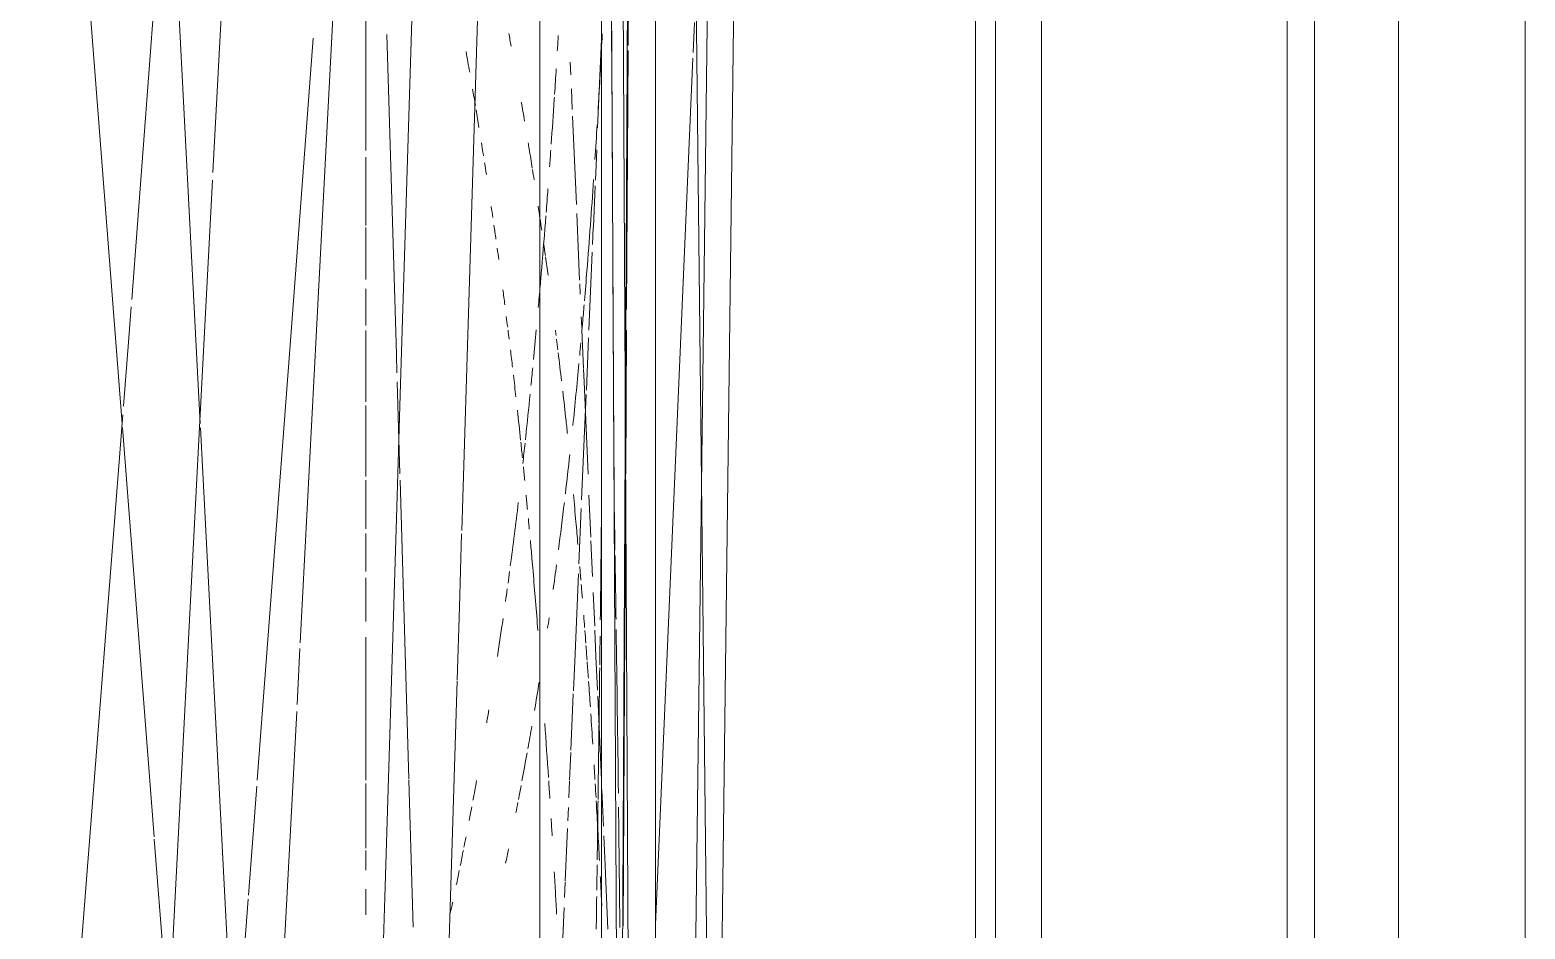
# Model space of a CAD drawing. Header units: inches. Extents: x -2349 to 1043, y -456 to 2193.
# Drawn here: x 992.51 to 998.95, y 346.28 to 350.16 of the extents above; entities that cross this region are included whole.
import ezdxf

# ---------------------------------------------------------------- set-up
doc = ezdxf.new("R2010")
doc.units = ezdxf.units.IN
doc.header["$MEASUREMENT"] = 0
for name, color, linetype, lineweight in [('5033_00_7th-9th Floors_Updated_dwg', 8, 'Continuous', 9), ('A-Shell', 7, 'Continuous', 9), ('A-WALL', 113, 'Continuous', 13), ('I-FURN', 30, 'Continuous', 9)]:
    doc.layers.add(name, color=color, linetype=linetype, lineweight=lineweight)

# ---------------------------------------------------------------- blocks, each defined once
blk = doc.blocks.new('5033_00_7th-9th Floors_Updated_dwg-8585573-7TH FLOOR POWER _ SIGNAL')
at = {"layer": 'A-Shell'}
for p, q in [((993.9543, 169.6228), (993.9543, 170.3531)), ((993.9543, 170.3531), (993.9543, 169.6228)), ((993.9543, 169.3), (993.9543, 169.5945)), ((993.9543, 169.5945), (993.9543, 169.3)), ((993.9543, 169.0661), (993.9543, 169.291)), ((993.9543, 169.291), (993.9543, 169.0661)), ((993.9543, 168.8681), (993.9543, 169.0259)), ((993.9543, 169.0259), (993.9543, 168.8681)), ((993.9543, 168.5387), (993.9543, 168.8457)), ((993.9543, 168.8457), (993.9543, 168.5387)), ((993.9543, 168.217), (993.9543, 168.5225)), ((993.9543, 168.5225), (993.9543, 168.217)), ((993.9543, 167.9903), (993.9543, 168.2009)), ((993.9543, 168.2009), (993.9543, 167.9903)), ((993.9543, 167.8071), (993.9543, 167.9704)), ((993.9543, 167.9704), (993.9543, 167.8071)), ((993.9543, 167.5915), (993.9543, 167.7791)), ((993.9543, 167.7791), (993.9543, 167.5915)), ((993.9543, 166.9062), (993.9543, 167.5242)), ((993.9543, 167.5242), (993.9543, 166.9062)), ((993.9543, 166.6133), (993.9543, 166.8925)), ((993.9543, 166.8925), (993.9543, 166.6133)), ((993.9543, 166.5192), (993.9543, 166.6038)), ((993.9543, 166.6038), (993.9543, 166.5192)), ((993.9543, 166.3265), (993.9543, 166.4361)), ((993.9543, 166.4361), (993.9543, 166.3265))]:
    blk.add_line(p, q, dxfattribs=at)
blk = doc.blocks.new('Walls 1 - Walls 1-7438491-7TH FLOOR POWER _ SIGNAL')
at = {"layer": 'A-WALL', "lineweight": 9}
for p, q in [((996.8682, 298.7759), (996.8682, 435.4699)), ((998.4077, 435.4573), (998.4077, 298.7888)), ((998.046, 435.2491), (998.046, 298.7759)), ((997.9288, 435.1857), (997.9288, 298.7759)), ((998.9543, 434.4744), (998.9543, 299.7716)), ((996.5843, 401.0965), (996.5843, 334.6334)), ((996.6695, 401.0965), (996.6695, 334.6334))]:
    blk.add_line(p, q, dxfattribs=at)
blk = doc.blocks.new('Curtains_and_Valance_14992 - Curtains_and_Valance_14992-7816730-7TH FLOOR POWER _ SIGNAL')
at = {"layer": 'I-FURN'}
for p, q in [((-2.4487, -24), (-2.0505, -29.1519)), ((0.017, -24), (0.017, -43.2831)), ((0.0426, -43.2764), (0.1471, -24)), ((0.25, -24.4402), (0.25, -43.2322)), ((-0.25, -41.7644), (-0.25, -25.7834)), ((-1.7819, -27.8455), (-1.8188, -27.1357)), ((0.4232, -27.1726), (0.4419, -28.8839)), ((-0.8682, -28.8519), (-0.9089, -27.4735)), ((-0.1161, -27.6466), (-0.1185, -27.5925)), ((-0.1097, -27.7958), (-0.1135, -27.7077)), ((-1.7139, -29.1508), (-1.7819, -27.8455)), ((-0.0918, -28.2068), (-0.1084, -27.8248)), ((-0.0777, -28.5322), (-0.0902, -28.2454)), ((-0.0751, -28.5934), (-0.077, -28.5488)), ((-0.0688, -28.7367), (-0.0708, -28.6914)), ((-0.0612, -28.9138), (-0.0684, -28.748)), ((-0.8659, -28.9317), (-0.8682, -28.8519)), ((0.4419, -28.8839), (0.4898, -33.2628)), ((-0.0587, -28.9706), (-0.061, -28.9168)), ((-0.853, -29.3678), (-0.8647, -28.9706)), ((-0.0414, -29.37), (-0.0587, -28.9706)), ((-2.0493, -29.1679), (-1.9128, -30.9339)), ((-1.6119, -31.1106), (-1.713, -29.1689)), ((-0.8142, -30.6844), (-0.8522, -29.3953)), ((-0.0296, -29.641), (-0.0374, -29.4605)), ((-0.0222, -29.8106), (-0.0289, -29.6577)), ((-0.0129, -30.025), (-0.0192, -29.88)), ((-0.0073, -30.1557), (-0.0122, -30.0425)), ((-0.001, -30.3009), (-0.0073, -30.1557)), ((0.0159, -30.69), (0.0002, -30.327)), ((-0.7953, -31.3239), (-0.814, -30.69)), ((0.0245, -30.8881), (0.0177, -30.7301)), ((-1.9121, -30.9433), (-1.8499, -31.7483)), ((0.0318, -31.0569), (0.0263, -30.9302)), ((0.0438, -31.3316), (0.032, -31.0596)), ((-1.5773, -31.7755), (-1.6119, -31.1106))]:
    blk.add_line(p, q, dxfattribs=at)
for points in [[(-0.3729, -27.5232), (-0.3764, -27.5048), (-0.3799, -27.4864), (-0.3834, -27.4681)], [(-0.5677, -27.5464), (-0.5624, -27.576), (-0.5571, -27.6057), (-0.552, -27.6354)], [(-0.5393, -27.7085), (-0.5353, -27.7322), (-0.5313, -27.7559), (-0.5273, -27.7795)], [(-0.3153, -27.8461), (-0.3199, -27.8189), (-0.3246, -27.7917), (-0.3293, -27.7645)], [(-0.5243, -27.7975), (-0.5201, -27.823), (-0.5159, -27.8486), (-0.5118, -27.8741)], [(-0.4875, -28.0268), (-0.4849, -28.0434), (-0.4824, -28.0599), (-0.4798, -28.0764)], [(-0.274, -28.1001), (-0.2764, -28.0849), (-0.2788, -28.0698), (-0.2812, -28.0547)], [(-0.4589, -28.2152), (-0.4566, -28.231), (-0.4543, -28.2467), (-0.452, -28.2625)], [(-0.2414, -28.3164), (-0.2464, -28.2819), (-0.2515, -28.2474), (-0.2567, -28.2128)], [(-0.4472, -28.296), (-0.4443, -28.3159), (-0.4415, -28.3357), (-0.4387, -28.3556)], [(-0.4331, -28.3949), (-0.4309, -28.411), (-0.4287, -28.4272), (-0.4264, -28.4433)], [(-0.2255, -28.4267), (-0.228, -28.4094), (-0.2304, -28.3921), (-0.2329, -28.3748)], [(-0.2138, -28.5108), (-0.2174, -28.4846), (-0.2211, -28.4583), (-0.2248, -28.4321)], [(-0.4088, -28.574), (-0.406, -28.5956), (-0.4032, -28.6172), (-0.4004, -28.6388)], [(-0.394, -28.6889), (-0.392, -28.7043), (-0.3901, -28.7197), (-0.3881, -28.7351)], [(-0.3865, -28.748), (-0.3849, -28.761), (-0.3833, -28.774), (-0.3817, -28.787)], [(-0.1795, -28.7715), (-0.1805, -28.7637), (-0.1815, -28.7558), (-0.1825, -28.748)], [(-0.1719, -28.8324), (-0.1738, -28.8173), (-0.1756, -28.8021), (-0.1776, -28.787)], [(-0.3762, -28.8329), (-0.3731, -28.858), (-0.3701, -28.8831), (-0.3672, -28.9082)], [(-0.1557, -28.9671), (-0.1604, -28.9266), (-0.1653, -28.8861), (-0.1703, -28.8456)], [(-0.3632, -28.9426), (-0.3596, -28.9736), (-0.3561, -29.0046), (-0.3526, -29.0356)], [(-0.1364, -29.1374), (-0.141, -29.0955), (-0.1456, -29.0536), (-0.1505, -29.0117)], [(-0.3461, -29.0939), (-0.3414, -29.1368), (-0.3368, -29.1796), (-0.3324, -29.2225)], [(-0.3314, -29.2318), (-0.329, -29.2542), (-0.3267, -29.2765), (-0.3245, -29.2989)], [(-0.3205, -29.3383), (-0.3185, -29.358), (-0.3165, -29.3777), (-0.3146, -29.3974)], [(-0.3085, -29.46), (-0.3066, -29.4805), (-0.3046, -29.5011), (-0.3027, -29.5217)], [(-0.2903, -29.6561), (-0.288, -29.6817), (-0.2858, -29.7073), (-0.2835, -29.7328)], [(-0.2835, -29.7332), (-0.2819, -29.7512), (-0.2804, -29.7692), (-0.2788, -29.7872)], [(-0.2787, -29.7886), (-0.2714, -29.8739), (-0.2644, -29.9591), (-0.2577, -30.0442)], [(-0.0723, -29.8273), (-0.0739, -29.8074), (-0.0756, -29.7875), (-0.0772, -29.7676)], [(-0.066, -29.9048), (-0.0676, -29.8849), (-0.0692, -29.8651), (-0.0708, -29.8452)], [(-0.0562, -30.0312), (-0.0575, -30.0135), (-0.0589, -29.9958), (-0.0603, -29.9782)], [(-0.0511, -30.0988), (-0.0525, -30.0806), (-0.0538, -30.0624), (-0.0552, -30.0442)], [(-0.0458, -30.1711), (-0.0473, -30.1502), (-0.0488, -30.1294), (-0.0504, -30.1085)], [(-0.0402, -30.2488), (-0.0419, -30.2257), (-0.0435, -30.2026), (-0.0452, -30.1795)], [(-0.0316, -30.3737), (-0.0341, -30.3372), (-0.0366, -30.3008), (-0.0391, -30.2643)], [(-0.0211, -30.534), (-0.0239, -30.4905), (-0.0267, -30.4471), (-0.0296, -30.4035)], [(-0.228, -30.4443), (-0.2226, -30.5223), (-0.2173, -30.6002), (-0.2122, -30.6781)], [(-0.0117, -30.6862), (-0.0129, -30.6653), (-0.0142, -30.6443), (-0.0155, -30.6234)], [(-0.2112, -30.6924), (-0.2096, -30.7176), (-0.208, -30.7429), (-0.2063, -30.7682)], [(-0.007, -30.7642), (-0.0082, -30.7444), (-0.0094, -30.7247), (-0.0105, -30.7049)], [(0.008, -31.0361), (0.0035, -30.9506), (-0.0012, -30.8649), (-0.0062, -30.7792)], [(-0.2009, -30.8551), (-0.1993, -30.8799), (-0.1978, -30.9046), (-0.1963, -30.9294)]]:
    blk.add_open_spline(points, degree=3, dxfattribs=at)
for points, knots in [([(-0.501, -27.9408), (-0.4989, -27.9543), (-0.496, -27.9727), (-0.4931, -27.9912), (-0.4923, -27.9961)], [-0.809627468, -0.809627468, -0.809627468, -0.809627468, -0.807692308, -0.80698952, -0.80698952, -0.80698952, -0.80698952]), ([(-0.2819, -28.0498), (-0.2864, -28.0217), (-0.2923, -27.985), (-0.2983, -27.9484), (-0.2997, -27.9399)], [-0.196333598, -0.196333598, -0.196333598, -0.196333598, -0.192307692, -0.191093036, -0.191093036, -0.191093036, -0.191093036]), ([(-0.1304, -29.1942), (-0.1311, -29.1873), (-0.1331, -29.1683), (-0.1351, -29.1494), (-0.1364, -29.1374)], [-0.250996745, -0.250996745, -0.250996745, -0.250996745, -0.25, -0.248278488, -0.248278488, -0.248278488, -0.248278488]), ([(-0.0852, -29.6733), (-0.088, -29.6405), (-0.0943, -29.5683), (-0.1009, -29.4959), (-0.1045, -29.4565)], [-0.2739618, -0.2739618, -0.2739618, -0.2739618, -0.26923077, -0.26356215, -0.26356215, -0.26356215, -0.26356215]), ([(-0.299, -29.5608), (-0.2981, -29.5704), (-0.2967, -29.5856), (-0.2953, -29.6009), (-0.2948, -29.6065)], [-0.732146184, -0.732146184, -0.732146184, -0.732146184, -0.730769231, -0.729949911, -0.729949911, -0.729949911, -0.729949911]), ([(-0.1871, -31.0846), (-0.1853, -31.1159), (-0.1819, -31.1769), (-0.1785, -31.2379), (-0.1769, -31.2676)], [-0.658429627, -0.658429627, -0.658429627, -0.658429627, -0.653846154, -0.649490708, -0.649490708, -0.649490708, -0.649490708]), ([(0.0177, -31.232), (0.0167, -31.2099), (0.0146, -31.1674), (0.0125, -31.1248), (0.0115, -31.1044)], [-0.349392151, -0.349392151, -0.349392151, -0.349392151, -0.346153846, -0.34316389, -0.34316389, -0.34316389, -0.34316389])]:
    blk.add_open_spline(points, degree=3, knots=knots, dxfattribs=at)
blk = doc.blocks.new('Curtains_and_Valance_14992 - Curtains_and_Valance_14992-V34-7TH FLOOR POWER _ SIGNAL')
at = {"layer": 'I-FURN'}
for p, q in [((0.1458, -23.7552), (0.017, 0)), ((0.017, 0), (0.017, -23.7831)), ((0.25, -4.9402), (0.25, -23.7322)), ((0.6215, -5.006), (0.4969, -15.1655)), ((-1.2122, -9.248), (-1.029, -5.7375)), ((-0.25, -22.2644), (-0.25, -6.2834)), ((-0.5862, -10.1119), (-0.5003, -7.3058)), ((0.1315, -8.0203), (0.1354, -7.3283)), ((0.4118, -8.0504), (0.4174, -7.9209)), ((-1.2269, -7.9891), (-1.321, -9.2371)), ((0.017, -7.9531), (0.017, -8.0116)), ((0.0602, -7.9578), (0.062, -8.3053)), ((0.017, -8.0116), (0.017, -8.071)), ((0.125, -9.1598), (0.1313, -8.0422)), ((0.017, -8.0904), (0.017, -8.6005)), ((0.25, -11.8115), (0.4107, -8.0754)), ((0.0621, -8.3248), (0.0672, -9.248)), ((0.017, -8.6253), (0.017, -8.8137)), ((0.017, -8.8495), (0.017, -8.9118)), ((0.017, -8.9224), (0.017, -9.8657)), ((-1.321, -9.2371), (-1.4683, -11.19)), ((-1.2826, -10.5963), (-1.2122, -9.248)), ((0.0672, -9.2525), (0.0683, -9.4509)), ((0.121, -9.8674), (0.1245, -9.248)), ((0.0683, -9.4512), (0.0685, -9.4965)), ((0.0687, -9.5251), (0.0699, -9.7609)), ((0.07, -9.7811), (0.0707, -9.8953)), ((0.017, -9.8953), (0.017, -9.9955)), ((0.1158, -10.7825), (0.1208, -9.8961)), ((0.0709, -9.9323), (0.0712, -9.9955)), ((-0.5963, -10.4438), (-0.5866, -10.127)), ((-0.6059, -10.7562), (-0.5963, -10.4438)), ((-1.2965, -10.8632), (-1.2838, -10.6209)), ((-0.6973, -13.742), (-0.6061, -10.7612)), ((0.1099, -11.8175), (0.1158, -10.7844)), ((-1.4567, -13.9327), (-1.2981, -10.8936)), ((-1.4703, -11.2159), (-1.5057, -11.6856)), ((-1.507, -11.7022), (-1.5649, -12.4696))]:
    blk.add_line(p, q, dxfattribs=at)
for points in [[(0.0164, -10.0568), (0.0148, -10.2029), (0.0131, -10.35), (0.0114, -10.4979)], [(0.0746, -10.1969), (0.0735, -10.1296), (0.0724, -10.0624), (0.0712, -9.9955)], [(0.0793, -10.4952), (0.078, -10.4032), (0.0765, -10.3119), (0.075, -10.2208)], [(0.0105, -10.5688), (0.01, -10.6097), (0.0095, -10.6505), (0.009, -10.6915)], [(0.0894, -11.2453), (0.0866, -11.0071), (0.0831, -10.7729), (0.0795, -10.5397)], [(0.0088, -10.7055), (0.0073, -10.8291), (0.0058, -10.9533), (0.0041, -11.0781)], [(0.0041, -11.08), (0.0033, -11.1441), (0.0024, -11.2083), (0.0016, -11.2727)], [(0.0015, -11.2779), (0.0004, -11.3627), (-0.0008, -11.4479), (-0.002, -11.5333)], [(0.0956, -11.8244), (0.0939, -11.6503), (0.0922, -11.4765), (0.0901, -11.3054)], [(-0.0022, -11.5539), (-0.0027, -11.5907), (-0.0033, -11.6275), (-0.0038, -11.6644)], [(-0.0041, -11.6907), (-0.0048, -11.7379), (-0.0055, -11.7852), (-0.0062, -11.8326)]]:
    blk.add_open_spline(points, degree=3, dxfattribs=at)
blk = doc.blocks.new('Curtains_and_Valance_14992 - Curtains_and_Valance_14992-V39-7TH FLOOR POWER _ SIGNAL')
at = {"layer": 'I-FURN'}
for p, q in [((0.1471, -24), (0.017, 0)), ((0.017, 0), (0.017, -24)), ((0.25, -14.1907), (0.25, -32.9827)), ((0.4967, -15.1828), (0.4449, -19.4039)), ((-1.6594, -17.8187), (-1.5395, -15.52)), ((-0.25, -31.5149), (-0.25, -15.5339)), ((-0.836, -18.2709), (-0.7688, -16.0764)), ((-1.9037, -16.9617), (-2.0097, -18.3668)), ((-0.0001, -17.6256), (0.0163, -17.2429)), ((-0.0098, -17.851), (-0.0042, -17.7212)), ((-1.7139, -18.8624), (-1.6611, -17.851)), ((-0.0186, -18.0543), (-0.0109, -17.8758)), ((-0.0218, -18.1296), (-0.0187, -18.0563)), ((-0.0377, -18.4985), (-0.0232, -18.1623)), ((-0.8429, -18.4967), (-0.836, -18.2709)), ((-2.0121, -18.3978), (-2.0222, -18.5325)), ((-0.85, -18.7305), (-0.8429, -18.4985)), ((-2.0222, -18.5325), (-2.0452, -18.8273)), ((-0.0488, -18.7578), (-0.0391, -18.5315)), ((-0.8678, -19.3095), (-0.85, -18.7305)), ((-0.0579, -18.9682), (-0.0497, -18.7769)), ((-2.0481, -18.8641), (-2.2158, -21.0149)), ((-1.7196, -18.972), (-1.7139, -18.8624)), ((-1.8638, -21.7352), (-1.7196, -18.972)), ((-0.0692, -19.2312), (-0.0579, -18.9682)), ((-0.0811, -19.5067), (-0.0708, -19.2684)), ((-0.9178, -20.9444), (-0.8678, -19.3095)), ((0.4449, -19.4039), (0.3885, -24)), ((-0.0977, -19.8931), (-0.0829, -19.5497)), ((-0.1046, -20.0543), (-0.0977, -19.8945)), ((-0.1157, -20.3108), (-0.1052, -20.0676)), ((-0.1212, -20.4405), (-0.1161, -20.3211)), ((-0.1245, -20.5165), (-0.1214, -20.4435)), ((-0.1288, -20.6155), (-0.1263, -20.5585)), ((-0.14, -20.8755), (-0.1302, -20.6486)), ((-0.143, -20.9464), (-0.1401, -20.8798)), ((-0.9477, -21.9219), (-0.9178, -20.9444)), ((-2.2158, -21.0149), (-2.4487, -24)), ((-0.1639, -21.4331), (-0.1448, -20.9889))]:
    blk.add_line(p, q, dxfattribs=at)
for points in [[(-0.17, -17.2279), (-0.1713, -17.2498), (-0.1726, -17.2717), (-0.174, -17.2936)], [(0.0046, -17.5019), (0.0101, -17.4083), (0.0152, -17.3147), (0.02, -17.2212)], [(-0.1787, -17.3708), (-0.181, -17.4074), (-0.1833, -17.4441), (-0.1857, -17.4808)], [(-0.0116, -17.7628), (-0.0082, -17.7126), (-0.0051, -17.6625), (-0.002, -17.6124)], [(-0.2022, -17.7224), (-0.2039, -17.7462), (-0.2056, -17.77), (-0.2073, -17.7939)], [(-0.2143, -17.8892), (-0.2169, -17.9234), (-0.2195, -17.9576), (-0.2222, -17.9919)], [(-0.2233, -18.0062), (-0.2291, -18.0808), (-0.2352, -18.1555), (-0.2414, -18.2302)], [(-0.2414, -18.2302), (-0.2436, -18.2564), (-0.2458, -18.2825), (-0.2481, -18.3086)], [(-0.2481, -18.3086), (-0.2507, -18.3393), (-0.2534, -18.37), (-0.2561, -18.4007)], [(-0.0651, -18.4682), (-0.0629, -18.4419), (-0.0606, -18.4157), (-0.0584, -18.3894)], [(-0.2648, -18.4978), (-0.2687, -18.5405), (-0.2727, -18.5832), (-0.2767, -18.6259)], [(-0.0677, -18.4979), (-0.0669, -18.488), (-0.066, -18.4781), (-0.0651, -18.4682)], [(-0.0776, -18.6085), (-0.0759, -18.5901), (-0.0743, -18.5718), (-0.0726, -18.5534)], [(-0.2801, -18.6609), (-0.2825, -18.6865), (-0.2851, -18.7122), (-0.2876, -18.7378)], [(-0.1069, -18.9095), (-0.0977, -18.8205), (-0.089, -18.7315), (-0.0808, -18.6426)], [(-0.3133, -18.9864), (-0.3165, -19.0157), (-0.3197, -19.0449), (-0.323, -19.0742)], [(-0.1392, -19.2043), (-0.1327, -19.148), (-0.1263, -19.0918), (-0.1202, -19.0356)], [(-0.3423, -19.2423), (-0.3532, -19.3334), (-0.3646, -19.4246), (-0.3767, -19.5157)], [(-0.169, -19.4466), (-0.1602, -19.3785), (-0.1518, -19.3105), (-0.1437, -19.2424)], [(-0.1919, -19.6181), (-0.187, -19.5824), (-0.1821, -19.5468), (-0.1774, -19.5112)], [(-0.3799, -19.5398), (-0.3821, -19.5568), (-0.3844, -19.5738), (-0.3867, -19.5907)], [(-0.39, -19.615), (-0.3925, -19.633), (-0.395, -19.651), (-0.3976, -19.669)], [(-0.4081, -19.7432), (-0.416, -19.7974), (-0.4241, -19.8517), (-0.4324, -19.9059)], [(-0.2159, -19.7847), (-0.2137, -19.7699), (-0.2115, -19.7551), (-0.2093, -19.7403)], [(-0.2723, -20.1387), (-0.2654, -20.0981), (-0.2587, -20.0575), (-0.2521, -20.0168)], [(-0.4691, -20.1361), (-0.4722, -20.1548), (-0.4753, -20.1735), (-0.4785, -20.1922)], [(-0.3009, -20.3029), (-0.2952, -20.2707), (-0.2895, -20.2386), (-0.2839, -20.2064)], [(-0.5222, -20.442), (-0.5274, -20.4703), (-0.5325, -20.4985), (-0.5378, -20.5267)], [(-0.3417, -20.5229), (-0.3379, -20.5031), (-0.3342, -20.4833), (-0.3304, -20.4634)], [(-0.543, -20.5548), (-0.5467, -20.5743), (-0.5504, -20.5938), (-0.5541, -20.6133)], [(-0.3529, -20.5809), (-0.35, -20.5658), (-0.347, -20.5507), (-0.3441, -20.5355)], [(-0.5677, -20.6839), (-0.5707, -20.6991), (-0.5737, -20.7143), (-0.5767, -20.7294)], [(-0.5793, -20.7426), (-0.5836, -20.7644), (-0.588, -20.7862), (-0.5924, -20.8079)], [(-0.397, -20.7986), (-0.3926, -20.7778), (-0.3883, -20.757), (-0.384, -20.7362)], [(-0.597, -20.8301), (-0.6012, -20.8507), (-0.6054, -20.8713), (-0.6097, -20.8919)], [(-0.6256, -20.9665), (-0.629, -20.9824), (-0.6324, -20.9983), (-0.6359, -21.0142)]]:
    blk.add_open_spline(points, degree=3, dxfattribs=at)
for points, knots in [([(-0.1866, -17.494), (-0.1868, -17.4976), (-0.1913, -17.5651), (-0.1958, -17.6326), (-0.2003, -17.6966)], [-0.45074956, -0.45074956, -0.45074956, -0.45074956, -0.45, -0.43675692, -0.43675692, -0.43675692, -0.43675692]), ([(0.0016, -17.5541), (0.0023, -17.5414), (0.0033, -17.525), (0.0043, -17.5085), (0.0045, -17.5048)], [-0.552632156, -0.552632156, -0.552632156, -0.552632156, -0.55, -0.549230644, -0.549230644, -0.549230644, -0.549230644]), ([(-0.057, -18.3719), (-0.0533, -18.3288), (-0.0391, -18.1543), (-0.0263, -17.9803), (-0.0174, -17.8495)], [-0.60887456, -0.60887456, -0.60887456, -0.60887456, -0.6, -0.57299066, -0.57299066, -0.57299066, -0.57299066]), ([(-0.2912, -18.7743), (-0.2974, -18.836), (-0.3042, -18.9021), (-0.3113, -18.9681), (-0.3118, -18.9723)], [-0.36268681, -0.36268681, -0.36268681, -0.36268681, -0.35, -0.34913031, -0.34913031, -0.34913031, -0.34913031]), ([(-0.3265, -20.4424), (-0.326, -20.44), (-0.3186, -20.4), (-0.3112, -20.3599), (-0.3044, -20.3222)], [-0.750495351, -0.750495351, -0.750495351, -0.750495351, -0.75, -0.742261576, -0.742261576, -0.742261576, -0.742261576])]:
    blk.add_open_spline(points, degree=3, knots=knots, dxfattribs=at)

msp = doc.modelspace()

# ---------------------------------------------------------------- block references
at = {"layer": '5033_00_7th-9th Floors_Updated_dwg', "color": 7}
msp.add_blockref('5033_00_7th-9th Floors_Updated_dwg-8585573-7TH FLOOR POWER _ SIGNAL', (0, 180.0188), dxfattribs=at)
at = {"layer": 'A-WALL', "lineweight": 9}
msp.add_blockref('Walls 1 - Walls 1-7438491-7TH FLOOR POWER _ SIGNAL', (0, 0), dxfattribs=at)
at = {"layer": 'I-FURN'}
for name, p in [('Curtains_and_Valance_14992 - Curtains_and_Valance_14992-7816730-7TH FLOOR POWER _ SIGNAL', (994.9543, 377.6149)), ('Curtains_and_Valance_14992 - Curtains_and_Valance_14992-V39-7TH FLOOR POWER _ SIGNAL', (994.9543, 367.3654)), ('Curtains_and_Valance_14992 - Curtains_and_Valance_14992-V34-7TH FLOOR POWER _ SIGNAL', (994.9543, 358.1149))]:
    msp.add_blockref(name, p, dxfattribs=at)

doc.saveas('drawing.dxf')
